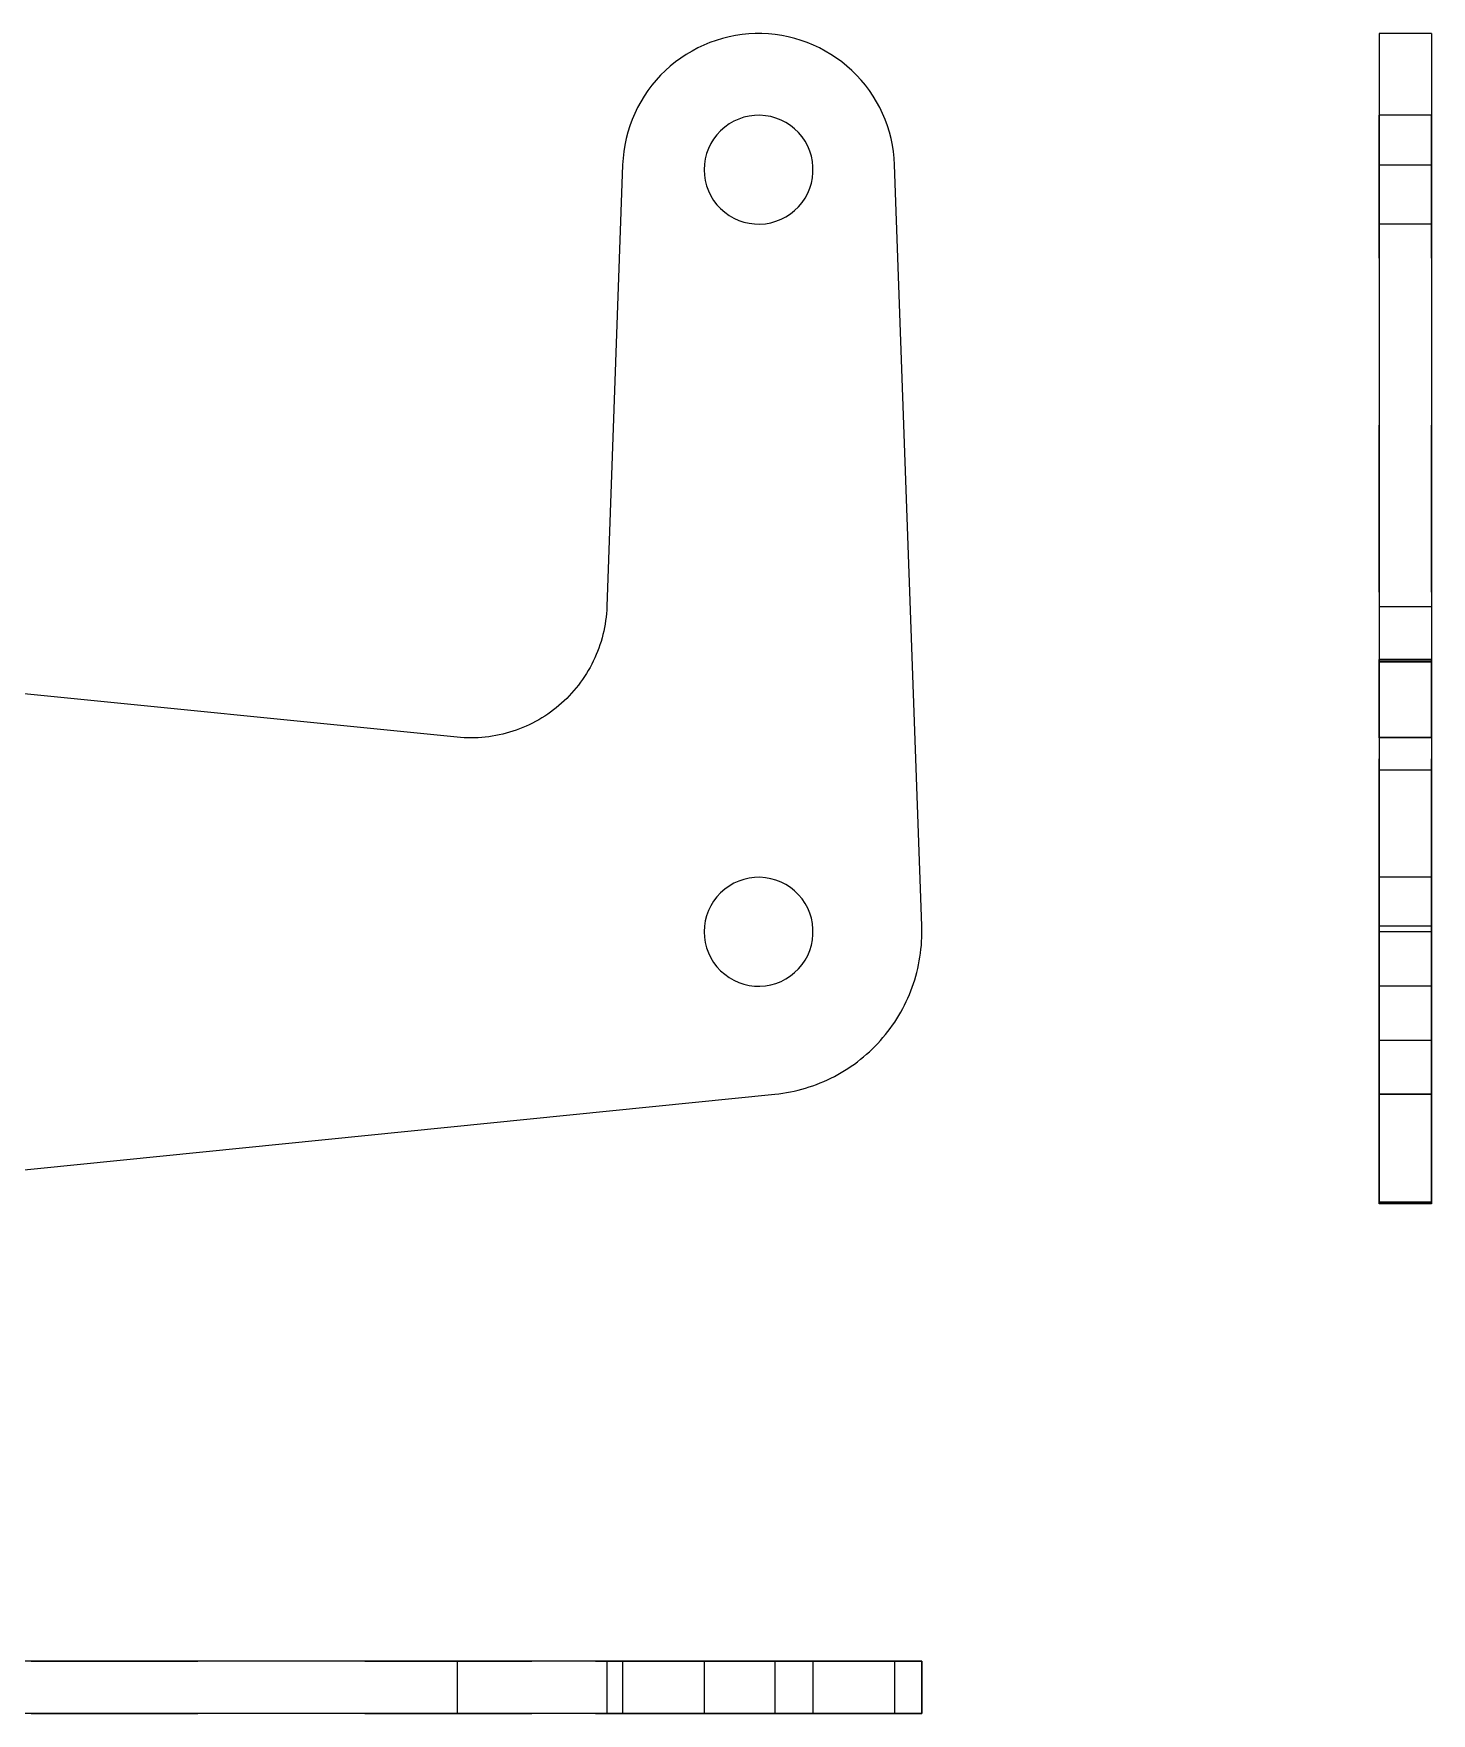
# Model space of a CAD drawing. Extents: x 0 to 1.67, y 0 to 1.01.
# Drawn here: x 0.837 to 1.675, y 0 to 1.006 of the extents above; entities that cross this region are included whole.
import ezdxf

# ---------------------------------------------------------------- set-up
doc = ezdxf.new("R2010")
doc.units = 0
doc.linetypes.add('HIDDEN', pattern=[0.068478, 0.045675, -0.022803])
for name, color, linetype in [('FRONT', 7, 'CONTINUOUS'), ('LEFT', 7, 'CONTINUOUS'), ('LEFT_HID', 7, 'HIDDEN'), ('TOP', 7, 'CONTINUOUS'), ('TOP_HID', 7, 'HIDDEN')]:
    doc.layers.add(name, color=color, linetype=linetype)

msp = doc.modelspace()

# ---------------------------------------------------------------- linework, layer by layer
at = {"layer": 'FRONT'}
for p, q in [((1.235332, 0.997723), (1.231822, 0.995863)), ((1.238928, 0.99941), (1.235332, 0.997723)), ((1.242602, 1.00092), (1.238928, 0.99941)), ((1.246346, 1.002249), (1.242602, 1.00092)), ((1.25015, 1.003394), (1.246346, 1.002249)), ((1.254005, 1.004352), (1.25015, 1.003394)), ((1.257902, 1.005121), (1.254005, 1.004352)), ((1.261832, 1.0057), (1.257902, 1.005121)), ((1.265785, 1.006087), (1.261832, 1.0057)), ((1.269753, 1.00628), (1.265785, 1.006087)), ((1.273725, 1.00628), (1.269753, 1.00628)), ((1.277693, 1.006087), (1.273725, 1.00628)), ((1.281646, 1.0057), (1.277693, 1.006087)), ((1.285576, 1.005121), (1.281646, 1.0057)), ((1.289474, 1.004352), (1.285576, 1.005121)), ((1.293329, 1.003394), (1.289474, 1.004352)), ((1.297132, 1.002249), (1.293329, 1.003394)), ((1.300876, 1.00092), (1.297132, 1.002249)), ((1.30455, 0.99941), (1.300876, 1.00092)), ((1.308147, 0.997723), (1.30455, 0.99941)), ((1.311656, 0.995863), (1.308147, 0.997723)), ((1.21881, 0.986785), (1.215852, 0.984133)), ((1.221893, 0.98929), (1.21881, 0.986785)), ((1.225094, 0.991641), (1.221893, 0.98929)), ((1.228407, 0.993834), (1.225094, 0.991641)), ((1.231822, 0.995863), (1.228407, 0.993834)), ((1.315072, 0.993834), (1.311656, 0.995863)), ((1.318384, 0.991641), (1.315072, 0.993834)), ((1.321585, 0.98929), (1.318384, 0.991641)), ((1.324669, 0.986785), (1.321585, 0.98929)), ((1.327626, 0.984133), (1.324669, 0.986785)), ((1.210342, 0.978413), (1.207802, 0.975358)), ((1.213027, 0.98134), (1.210342, 0.978413)), ((1.215852, 0.984133), (1.213027, 0.98134)), ((1.330451, 0.98134), (1.327626, 0.984133)), ((1.333136, 0.978413), (1.330451, 0.98134)), ((1.335676, 0.975358), (1.333136, 0.978413)), ((1.203184, 0.968896), (1.201117, 0.965505)), ((1.205415, 0.972184), (1.203184, 0.968896)), ((1.207802, 0.975358), (1.205415, 0.972184)), ((1.338064, 0.972184), (1.335676, 0.975358)), ((1.340294, 0.968896), (1.338064, 0.972184)), ((1.342362, 0.965505), (1.340294, 0.968896)), ((1.197489, 0.958439), (1.195938, 0.954782)), ((1.199217, 0.962016), (1.197489, 0.958439)), ((1.201117, 0.965505), (1.199217, 0.962016)), ((1.262907, 0.956173), (1.259826, 0.955137)), ((1.266077, 0.956896), (1.262907, 0.956173)), ((1.269302, 0.9573), (1.266077, 0.956896)), ((1.272552, 0.957381), (1.269302, 0.9573)), ((1.275794, 0.957138), (1.272552, 0.957381)), ((1.278995, 0.956574), (1.275794, 0.957138)), ((1.282125, 0.955693), (1.278995, 0.956574)), ((1.344261, 0.962016), (1.342362, 0.965505)), ((1.345989, 0.958439), (1.344261, 0.962016)), ((1.34754, 0.954782), (1.345989, 0.958439)), ((1.193378, 0.947263), (1.192376, 0.943419)), ((1.194567, 0.951054), (1.193378, 0.947263)), ((1.195938, 0.954782), (1.194567, 0.951054)), ((1.248971, 0.948126), (1.246759, 0.945743)), ((1.251408, 0.950277), (1.248971, 0.948126)), ((1.254047, 0.952175), (1.251408, 0.950277)), ((1.256863, 0.9538), (1.254047, 0.952175)), ((1.259826, 0.955137), (1.256863, 0.9538)), ((1.285151, 0.954506), (1.282125, 0.955693)), ((1.288043, 0.953023), (1.285151, 0.954506)), ((1.290774, 0.951259), (1.288043, 0.953023)), ((1.293316, 0.949232), (1.290774, 0.951259)), ((1.295643, 0.946962), (1.293316, 0.949232)), ((1.297733, 0.944472), (1.295643, 0.946962)), ((1.348912, 0.951054), (1.34754, 0.954782)), ((1.3501, 0.947263), (1.348912, 0.951054)), ((1.351102, 0.943419), (1.3501, 0.947263)), ((1.191563, 0.939531), (1.190939, 0.935608)), ((1.192376, 0.943419), (1.191563, 0.939531)), ((1.241691, 0.937449), (1.240579, 0.934394)), ((1.243101, 0.940378), (1.241691, 0.937449)), ((1.244797, 0.943152), (1.243101, 0.940378)), ((1.246759, 0.945743), (1.244797, 0.943152)), ((1.299564, 0.941786), (1.297733, 0.944472)), ((1.301119, 0.938931), (1.299564, 0.941786)), ((1.302381, 0.935935), (1.301119, 0.938931)), ((1.303339, 0.932829), (1.302381, 0.935935)), ((1.351916, 0.939531), (1.351102, 0.943419)), ((1.352539, 0.935608), (1.351916, 0.939531)), ((1.190269, 0.927694), (1.180812, 0.663067)), ((1.190508, 0.931659), (1.190269, 0.927694)), ((1.190939, 0.935608), (1.190508, 0.931659)), ((1.239292, 0.928029), (1.23913, 0.924783)), ((1.239777, 0.931244), (1.239292, 0.928029)), ((1.240579, 0.934394), (1.239777, 0.931244)), ((1.303984, 0.929643), (1.303339, 0.932829)), ((1.304307, 0.926408), (1.303984, 0.929643)), ((1.304307, 0.923157), (1.304307, 0.926408)), ((1.35297, 0.931659), (1.352539, 0.935608)), ((1.353209, 0.927694), (1.35297, 0.931659)), ((1.369503, 0.471755), (1.353209, 0.927694)), ((1.23913, 0.924783), (1.239292, 0.921536)), ((1.239292, 0.921536), (1.239777, 0.918321)), ((1.239777, 0.918321), (1.240579, 0.915171)), ((1.302381, 0.91363), (1.303339, 0.916736)), ((1.303339, 0.916736), (1.303984, 0.919923)), ((1.303984, 0.919923), (1.304307, 0.923157)), ((1.240579, 0.915171), (1.241691, 0.912116)), ((1.241691, 0.912116), (1.243101, 0.909187)), ((1.243101, 0.909187), (1.244797, 0.906413)), ((1.244797, 0.906413), (1.246759, 0.903822)), ((1.297733, 0.905093), (1.299564, 0.907779)), ((1.299564, 0.907779), (1.301119, 0.910634)), ((1.301119, 0.910634), (1.302381, 0.91363)), ((1.246759, 0.903822), (1.248971, 0.901439)), ((1.248971, 0.901439), (1.251408, 0.899288)), ((1.251408, 0.899288), (1.254047, 0.89739)), ((1.254047, 0.89739), (1.256863, 0.895765)), ((1.256863, 0.895765), (1.259826, 0.894428)), ((1.285151, 0.89506), (1.288043, 0.896543)), ((1.288043, 0.896543), (1.290774, 0.898306)), ((1.290774, 0.898306), (1.293316, 0.900333)), ((1.293316, 0.900333), (1.295643, 0.902603)), ((1.295643, 0.902603), (1.297733, 0.905093)), ((1.259826, 0.894428), (1.262907, 0.893393)), ((1.262907, 0.893393), (1.266077, 0.892669)), ((1.266077, 0.892669), (1.269302, 0.892265)), ((1.269302, 0.892265), (1.272552, 0.892184)), ((1.272552, 0.892184), (1.275794, 0.892427)), ((1.275794, 0.892427), (1.278995, 0.892991)), ((1.278995, 0.892991), (1.282125, 0.893872)), ((1.282125, 0.893872), (1.285151, 0.89506)), ((1.180071, 0.654626), (1.179749, 0.652531)), ((1.180338, 0.656728), (1.180071, 0.654626)), ((1.180551, 0.658837), (1.180338, 0.656728)), ((1.180709, 0.66095), (1.180551, 0.658837)), ((1.180812, 0.663067), (1.180709, 0.66095)), ((1.177921, 0.644257), (1.177331, 0.642221)), ((1.178458, 0.646307), (1.177921, 0.644257)), ((1.178942, 0.64837), (1.178458, 0.646307)), ((1.179373, 0.650445), (1.178942, 0.64837)), ((1.179749, 0.652531), (1.179373, 0.650445)), ((1.174447, 0.634253), (1.173598, 0.632311)), ((1.175245, 0.636216), (1.174447, 0.634253)), ((1.175992, 0.6382), (1.175245, 0.636216)), ((1.176688, 0.640202), (1.175992, 0.6382)), ((1.177331, 0.642221), (1.176688, 0.640202)), ((1.091047, 0.58474), (0.63587, 0.630487)), ((1.169708, 0.624783), (1.168615, 0.622968)), ((1.170754, 0.626627), (1.169708, 0.624783)), ((1.171751, 0.628497), (1.170754, 0.626627)), ((1.172699, 0.630392), (1.171751, 0.628497)), ((1.173598, 0.632311), (1.172699, 0.630392)), ((1.162465, 0.614347), (1.161103, 0.612723)), ((1.163783, 0.616006), (1.162465, 0.614347)), ((1.165059, 0.617699), (1.163783, 0.616006)), ((1.16629, 0.619424), (1.165059, 0.617699)), ((1.167475, 0.621181), (1.16629, 0.619424)), ((1.168615, 0.622968), (1.167475, 0.621181)), ((1.15369, 0.605161), (1.152093, 0.603768)), ((1.15525, 0.606596), (1.15369, 0.605161)), ((1.156773, 0.60807), (1.15525, 0.606596)), ((1.158256, 0.609583), (1.156773, 0.60807)), ((1.1597, 0.611135), (1.158256, 0.609583)), ((1.161103, 0.612723), (1.1597, 0.611135)), ((1.138131, 0.594203), (1.136255, 0.593217)), ((1.139981, 0.595237), (1.138131, 0.594203)), ((1.141803, 0.596319), (1.139981, 0.595237)), ((1.143597, 0.597447), (1.141803, 0.596319)), ((1.14536, 0.598623), (1.143597, 0.597447)), ((1.147093, 0.599843), (1.14536, 0.598623)), ((1.148794, 0.601108), (1.147093, 0.599843)), ((1.150461, 0.602416), (1.148794, 0.601108)), ((1.152093, 0.603768), (1.150461, 0.602416)), ((1.093158, 0.584556), (1.091047, 0.58474)), ((1.095274, 0.584426), (1.093158, 0.584556)), ((1.097392, 0.584351), (1.095274, 0.584426)), ((1.099511, 0.584331), (1.097392, 0.584351)), ((1.10163, 0.584367), (1.099511, 0.584331)), ((1.103747, 0.584457), (1.10163, 0.584367)), ((1.105862, 0.584602), (1.103747, 0.584457)), ((1.107972, 0.584802), (1.105862, 0.584602)), ((1.110076, 0.585057), (1.107972, 0.584802)), ((1.112172, 0.585366), (1.110076, 0.585057)), ((1.11426, 0.585729), (1.112172, 0.585366)), ((1.116338, 0.586147), (1.11426, 0.585729)), ((1.118404, 0.586618), (1.116338, 0.586147)), ((1.120457, 0.587143), (1.118404, 0.586618)), ((1.122496, 0.587721), (1.120457, 0.587143)), ((1.12452, 0.588352), (1.122496, 0.587721)), ((1.126526, 0.589035), (1.12452, 0.588352)), ((1.128514, 0.589769), (1.126526, 0.589035)), ((1.130482, 0.590556), (1.128514, 0.589769)), ((1.132429, 0.591393), (1.130482, 0.590556)), ((1.134354, 0.59228), (1.132429, 0.591393)), ((1.136255, 0.593217), (1.134354, 0.59228)), ((1.251408, 0.493755), (1.248971, 0.491604)), ((1.254047, 0.495653), (1.251408, 0.493755)), ((1.256863, 0.497278), (1.254047, 0.495653)), ((1.259826, 0.498615), (1.256863, 0.497278)), ((1.262907, 0.499651), (1.259826, 0.498615)), ((1.266077, 0.500374), (1.262907, 0.499651)), ((1.269302, 0.500778), (1.266077, 0.500374)), ((1.272552, 0.500859), (1.269302, 0.500778)), ((1.275794, 0.500616), (1.272552, 0.500859)), ((1.278995, 0.500052), (1.275794, 0.500616)), ((1.282125, 0.499172), (1.278995, 0.500052)), ((1.285151, 0.497984), (1.282125, 0.499172)), ((1.288043, 0.496501), (1.285151, 0.497984)), ((1.290774, 0.494737), (1.288043, 0.496501)), ((1.293316, 0.49271), (1.290774, 0.494737)), ((1.243101, 0.483856), (1.241691, 0.480927)), ((1.244797, 0.48663), (1.243101, 0.483856)), ((1.246759, 0.489221), (1.244797, 0.48663)), ((1.248971, 0.491604), (1.246759, 0.489221)), ((1.295643, 0.49044), (1.293316, 0.49271)), ((1.297733, 0.48795), (1.295643, 0.49044)), ((1.299564, 0.485264), (1.297733, 0.48795)), ((1.301119, 0.482409), (1.299564, 0.485264)), ((1.239777, 0.474722), (1.239292, 0.471508)), ((1.240579, 0.477872), (1.239777, 0.474722)), ((1.241691, 0.480927), (1.240579, 0.477872)), ((1.302381, 0.479414), (1.301119, 0.482409)), ((1.303339, 0.476307), (1.302381, 0.479414)), ((1.303984, 0.473121), (1.303339, 0.476307)), ((1.304307, 0.469886), (1.303984, 0.473121)), ((1.239292, 0.471508), (1.23913, 0.468261)), ((1.23913, 0.468261), (1.239292, 0.465014)), ((1.239292, 0.465014), (1.239777, 0.4618)), ((1.303339, 0.460214), (1.303984, 0.463401)), ((1.303984, 0.463401), (1.304307, 0.466635)), ((1.304307, 0.466635), (1.304307, 0.469886)), ((1.36939, 0.462403), (1.369502, 0.464739)), ((1.369502, 0.464739), (1.369558, 0.467077)), ((1.369558, 0.469416), (1.369503, 0.471755)), ((1.369558, 0.467077), (1.369558, 0.469416)), ((1.239777, 0.4618), (1.240579, 0.458649)), ((1.240579, 0.458649), (1.241691, 0.455595)), ((1.241691, 0.455595), (1.243101, 0.452666)), ((1.299564, 0.451258), (1.301119, 0.454112)), ((1.301119, 0.454112), (1.302381, 0.457108)), ((1.302381, 0.457108), (1.303339, 0.460214)), ((1.367994, 0.450798), (1.368384, 0.453104)), ((1.368384, 0.453104), (1.368719, 0.455419)), ((1.368719, 0.455419), (1.368998, 0.457741)), ((1.368998, 0.457741), (1.369222, 0.46007)), ((1.369222, 0.46007), (1.36939, 0.462403)), ((1.243101, 0.452666), (1.244797, 0.449892)), ((1.244797, 0.449892), (1.246759, 0.4473)), ((1.246759, 0.4473), (1.248971, 0.444917)), ((1.248971, 0.444917), (1.251408, 0.442766)), ((1.290774, 0.441785), (1.293316, 0.443811)), ((1.293316, 0.443811), (1.295643, 0.446081)), ((1.295643, 0.446081), (1.297733, 0.448572)), ((1.297733, 0.448572), (1.299564, 0.451258)), ((1.365886, 0.441686), (1.366495, 0.443944)), ((1.366495, 0.443944), (1.367049, 0.446217)), ((1.367049, 0.446217), (1.367549, 0.448502)), ((1.367549, 0.448502), (1.367994, 0.450798)), ((1.251408, 0.442766), (1.254047, 0.440869)), ((1.254047, 0.440869), (1.256863, 0.439243)), ((1.256863, 0.439243), (1.259826, 0.437906)), ((1.259826, 0.437906), (1.262907, 0.436871)), ((1.262907, 0.436871), (1.266077, 0.436148)), ((1.266077, 0.436148), (1.269302, 0.435743)), ((1.269302, 0.435743), (1.272552, 0.435662)), ((1.272552, 0.435662), (1.275794, 0.435905)), ((1.275794, 0.435905), (1.278995, 0.43647)), ((1.278995, 0.43647), (1.282125, 0.43735)), ((1.282125, 0.43735), (1.285151, 0.438538)), ((1.285151, 0.438538), (1.288043, 0.440021)), ((1.288043, 0.440021), (1.290774, 0.441785)), ((1.362045, 0.430647), (1.362918, 0.432817)), ((1.362918, 0.432817), (1.36374, 0.435007)), ((1.36374, 0.435007), (1.364508, 0.437216)), ((1.364508, 0.437216), (1.365224, 0.439443)), ((1.365224, 0.439443), (1.365886, 0.441686)), ((1.35804, 0.422195), (1.359117, 0.424271)), ((1.359117, 0.424271), (1.360144, 0.426373)), ((1.360144, 0.426373), (1.36112, 0.428499)), ((1.36112, 0.428499), (1.362045, 0.430647)), ((1.35193, 0.412231), (1.353247, 0.414164)), ((1.353247, 0.414164), (1.354517, 0.416128)), ((1.354517, 0.416128), (1.35574, 0.418122)), ((1.35574, 0.418122), (1.356914, 0.420145)), ((1.356914, 0.420145), (1.35804, 0.422195)), ((1.343096, 0.401342), (1.344675, 0.403067)), ((1.344675, 0.403067), (1.346213, 0.404829)), ((1.346213, 0.404829), (1.347708, 0.406628)), ((1.347708, 0.406628), (1.34916, 0.408462)), ((1.34916, 0.408462), (1.350568, 0.41033)), ((1.350568, 0.41033), (1.35193, 0.412231)), ((1.332795, 0.391827), (1.334605, 0.393309)), ((1.334605, 0.393309), (1.336379, 0.394833)), ((1.336379, 0.394833), (1.338116, 0.3964)), ((1.338116, 0.3964), (1.339815, 0.398007)), ((1.339815, 0.398007), (1.341475, 0.399655)), ((1.341475, 0.399655), (1.343096, 0.401342)), ((1.31715, 0.381613), (1.319209, 0.382724)), ((1.319209, 0.382724), (1.32124, 0.383883)), ((1.32124, 0.383883), (1.323243, 0.385091)), ((1.323243, 0.385091), (1.325217, 0.386346)), ((1.325217, 0.386346), (1.32716, 0.387648)), ((1.32716, 0.387648), (1.329072, 0.388996)), ((1.329072, 0.388996), (1.33095, 0.390389)), ((1.33095, 0.390389), (1.332795, 0.391827)), ((1.290772, 0.372304), (1.293061, 0.372787)), ((1.293061, 0.372787), (1.295337, 0.373324)), ((1.295337, 0.373324), (1.2976, 0.373915)), ((1.2976, 0.373915), (1.299849, 0.37456)), ((1.299849, 0.37456), (1.302081, 0.375259)), ((1.302081, 0.375259), (1.304296, 0.376011)), ((1.304296, 0.376011), (1.306492, 0.376816)), ((1.306492, 0.376816), (1.308668, 0.377673)), ((1.308668, 0.377673), (1.310823, 0.378582)), ((1.310823, 0.378582), (1.312956, 0.379542)), ((1.312956, 0.379542), (1.315066, 0.380552)), ((1.315066, 0.380552), (1.31715, 0.381613)), ((0.63587, 0.306035), (1.281522, 0.370925)), ((1.281522, 0.370925), (1.283846, 0.371187)), ((1.283846, 0.371187), (1.286163, 0.371504)), ((1.286163, 0.371504), (1.288473, 0.371877)), ((1.288473, 0.371877), (1.290772, 0.372304))]:
    msp.add_line(p, q, dxfattribs=at)
at = {"layer": 'LEFT'}
for p, q in [((1.643471, 1.006304), (1.643471, 0.927694)), ((1.674776, 1.006304), (1.643471, 1.006304)), ((1.674776, 1.006304), (1.674776, 0.927694)), ((1.643471, 0.927694), (1.643471, 0.663067)), ((1.643471, 0.927694), (1.674776, 0.927694)), ((1.674776, 0.927694), (1.674776, 0.663067)), ((1.643471, 0.663067), (1.643471, 0.631304)), ((1.643471, 0.663067), (1.674776, 0.663067)), ((1.674776, 0.663067), (1.674776, 0.631304)), ((1.643471, 0.631304), (1.643471, 0.630026)), ((1.674776, 0.631304), (1.643471, 0.631304)), ((1.643471, 0.630026), (1.643471, 0.56532)), ((1.643471, 0.630026), (1.674776, 0.630026)), ((1.674776, 0.631304), (1.674776, 0.630026)), ((1.674776, 0.630026), (1.674776, 0.56532)), ((1.643471, 0.56532), (1.643471, 0.468261)), ((1.643471, 0.56532), (1.674776, 0.56532)), ((1.674776, 0.56532), (1.674776, 0.468261)), ((1.643471, 0.468261), (1.643471, 0.371202)), ((1.674776, 0.468261), (1.674776, 0.371202)), ((1.643471, 0.371202), (1.643471, 0.306496)), ((1.643471, 0.371202), (1.674776, 0.371202)), ((1.674776, 0.371202), (1.674776, 0.306496)), ((1.643471, 0.306496), (1.643471, 0.305217)), ((1.643471, 0.306496), (1.674776, 0.306496)), ((1.674776, 0.305217), (1.643471, 0.305217)), ((1.674776, 0.306496), (1.674776, 0.305217))]:
    msp.add_line(p, q, dxfattribs=at)
at = {"layer": 'LEFT_HID', "linetype": 'HIDDEN'}
for p, q in [((1.643471, 0.892174), (1.643471, 0.957391)), ((1.643471, 0.957391), (1.643471, 0.924783)), ((1.674776, 0.957391), (1.643471, 0.957391)), ((1.674776, 0.892174), (1.674776, 0.957391)), ((1.674776, 0.957391), (1.674776, 0.924783)), ((1.643471, 0.471755), (1.643471, 0.927694)), ((1.643471, 0.924783), (1.643471, 0.927694)), ((1.643471, 0.927694), (1.643471, 0.924783)), ((1.674776, 0.471755), (1.674776, 0.927694)), ((1.674776, 0.924783), (1.674776, 0.927694)), ((1.674776, 0.927694), (1.674776, 0.924783)), ((1.643471, 0.924783), (1.643471, 0.892174)), ((1.674776, 0.924783), (1.674776, 0.892174)), ((1.674776, 0.892174), (1.643471, 0.892174)), ((1.643471, 0.630487), (1.643471, 0.631304)), ((1.643471, 0.631304), (1.643471, 0.584331)), ((1.643471, 0.630487), (1.643471, 0.306035)), ((1.643471, 0.58474), (1.643471, 0.630487)), ((1.643471, 0.630487), (1.674776, 0.630487)), ((1.643471, 0.468261), (1.643471, 0.630026)), ((1.674776, 0.630487), (1.674776, 0.631304)), ((1.674776, 0.631304), (1.674776, 0.584331)), ((1.674776, 0.630487), (1.674776, 0.306035)), ((1.674776, 0.58474), (1.674776, 0.630487)), ((1.674776, 0.468261), (1.674776, 0.630026)), ((1.643471, 0.584331), (1.643471, 0.58474)), ((1.643471, 0.58474), (1.674776, 0.58474)), ((1.674776, 0.584331), (1.643471, 0.584331)), ((1.674776, 0.584331), (1.674776, 0.58474)), ((1.643471, 0.56532), (1.643471, 0.371202)), ((1.674776, 0.56532), (1.674776, 0.371202)), ((1.643471, 0.435652), (1.643471, 0.50087)), ((1.643471, 0.50087), (1.643471, 0.468261)), ((1.643471, 0.435652), (1.643471, 0.50087)), ((1.643471, 0.50087), (1.643471, 0.468261)), ((1.643471, 0.435652), (1.643471, 0.50087)), ((1.643471, 0.50087), (1.643471, 0.468261)), ((1.674776, 0.50087), (1.643471, 0.50087)), ((1.674776, 0.50087), (1.643471, 0.50087)), ((1.674776, 0.50087), (1.643471, 0.50087)), ((1.674776, 0.435652), (1.674776, 0.50087)), ((1.674776, 0.50087), (1.674776, 0.468261)), ((1.674776, 0.435652), (1.674776, 0.50087)), ((1.674776, 0.50087), (1.674776, 0.468261)), ((1.674776, 0.435652), (1.674776, 0.50087)), ((1.674776, 0.50087), (1.674776, 0.468261)), ((1.643471, 0.471755), (1.643471, 0.468261)), ((1.643471, 0.370925), (1.643471, 0.471755)), ((1.643471, 0.471755), (1.674776, 0.471755)), ((1.643471, 0.306496), (1.643471, 0.468261)), ((1.643471, 0.468261), (1.643471, 0.435652)), ((1.643471, 0.403043), (1.643471, 0.468261)), ((1.643471, 0.468261), (1.643471, 0.435652)), ((1.643471, 0.468261), (1.643471, 0.370925)), ((1.643471, 0.468261), (1.643471, 0.435652)), ((1.643471, 0.468261), (1.643471, 0.435652)), ((1.674776, 0.468261), (1.643471, 0.468261)), ((1.674776, 0.370925), (1.674776, 0.471755)), ((1.674776, 0.471755), (1.674776, 0.468261)), ((1.674776, 0.306496), (1.674776, 0.468261)), ((1.674776, 0.468261), (1.674776, 0.435652)), ((1.674776, 0.468261), (1.674776, 0.370925)), ((1.674776, 0.403043), (1.674776, 0.468261)), ((1.674776, 0.468261), (1.674776, 0.435652)), ((1.674776, 0.468261), (1.674776, 0.435652)), ((1.674776, 0.468261), (1.674776, 0.435652)), ((1.643471, 0.435652), (1.643471, 0.403043)), ((1.674776, 0.435652), (1.643471, 0.435652)), ((1.674776, 0.435652), (1.643471, 0.435652)), ((1.674776, 0.435652), (1.643471, 0.435652)), ((1.674776, 0.435652), (1.674776, 0.403043)), ((1.674776, 0.403043), (1.643471, 0.403043)), ((1.643471, 0.306035), (1.643471, 0.370925)), ((1.643471, 0.370925), (1.674776, 0.370925)), ((1.674776, 0.306035), (1.674776, 0.370925)), ((1.643471, 0.305217), (1.643471, 0.306035)), ((1.643471, 0.306035), (1.674776, 0.306035)), ((1.674776, 0.305217), (1.674776, 0.306035))]:
    msp.add_line(p, q, dxfattribs=at)
at = {"layer": 'TOP'}
for p, q in [((1.091047, 0.031304), (0.63587, 0.031304)), ((1.180812, 0.031304), (1.091047, 0.031304)), ((1.091047, 0.031304), (1.091047, 0)), ((1.190269, 0.031304), (1.180812, 0.031304)), ((1.180812, 0.031304), (1.180812, 0)), ((1.353209, 0.031304), (1.190269, 0.031304)), ((1.190269, 0.031304), (1.190269, 0)), ((1.369503, 0.031304), (1.353209, 0.031304)), ((1.353209, 0.031304), (1.353209, 0)), ((1.369565, 0.031304), (1.369503, 0.031304)), ((1.369503, 0.031304), (1.369503, 0)), ((1.369565, 0), (1.369565, 0.031304)), ((1.091047, 0), (0.63587, 0)), ((1.180812, 0), (1.091047, 0)), ((1.190269, 0), (1.180812, 0)), ((1.353209, 0), (1.190269, 0)), ((1.369503, 0), (1.353209, 0)), ((1.369565, 0), (1.369503, 0))]:
    msp.add_line(p, q, dxfattribs=at)
at = {"layer": 'TOP_HID', "linetype": 'HIDDEN'}
for p, q in [((0.63587, 0.031304), (1.281522, 0.031304)), ((1.173913, 0.031304), (1.281522, 0.031304)), ((1.369503, 0.031304), (1.173913, 0.031304)), ((1.190217, 0.031304), (1.353209, 0.031304)), ((1.190269, 0.031304), (1.190217, 0.031304)), ((1.23913, 0.031304), (1.304348, 0.031304)), ((1.304348, 0.031304), (1.23913, 0.031304)), ((1.23913, 0.031304), (1.304348, 0.031304)), ((1.304348, 0.031304), (1.23913, 0.031304)), ((1.23913, 0.031304), (1.23913, 0)), ((1.23913, 0.031304), (1.23913, 0)), ((1.281522, 0.031304), (1.369565, 0.031304)), ((1.281522, 0.031304), (1.281522, 0)), ((1.304348, 0), (1.304348, 0.031304)), ((1.304348, 0), (1.304348, 0.031304)), ((0.63587, 0), (1.281522, 0)), ((1.173913, 0), (1.281522, 0)), ((1.369503, 0), (1.173913, 0)), ((1.190217, 0), (1.353209, 0)), ((1.190269, 0), (1.190217, 0)), ((1.23913, 0), (1.304348, 0)), ((1.304348, 0), (1.23913, 0)), ((1.23913, 0), (1.304348, 0)), ((1.304348, 0), (1.23913, 0)), ((1.281522, 0), (1.369565, 0))]:
    msp.add_line(p, q, dxfattribs=at)

doc.saveas('drawing.dxf')
